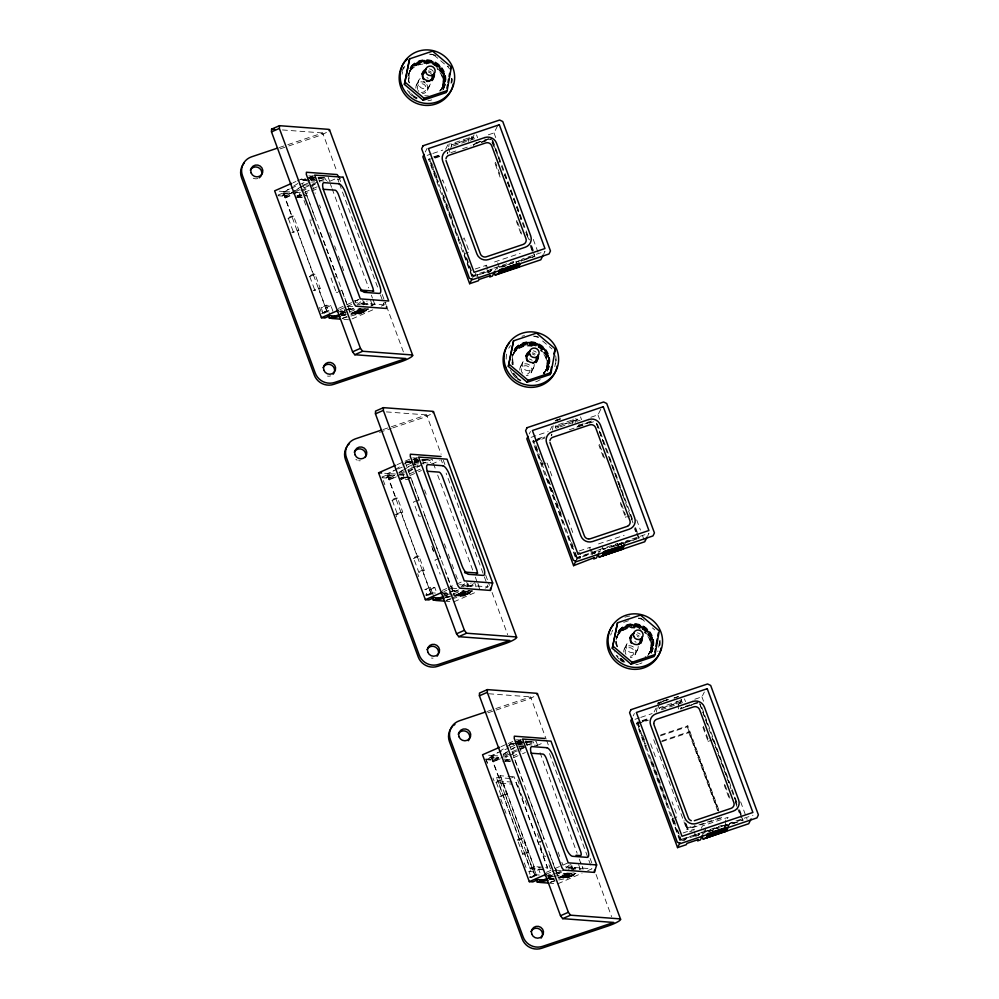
<?xml version="1.0" encoding="UTF-8"?>
<svg xmlns="http://www.w3.org/2000/svg" width="999" height="999" viewBox="0 0 999 999"><rect width="100%" height="100%" fill="white"/><g stroke="black" fill="none" stroke-linecap="round" stroke-linejoin="round"><path stroke-width="0.75" stroke-dasharray="5 3.75" d="M451.548 78.347L450.874 84.678M512.612 358.117L513.249 364.885M659.452 642.282L657.817 651.635M448.713 146.728L449.213 143.756M450.599 149.013L452.035 143.519L471.953 136.826L473.976 137.7L454.046 144.38L452.035 143.519M468.381 141.521L469.143 137.063M552.41 430.182L553.171 425.724M572.34 423.489L573.089 419.031M656.368 712.137L657.13 707.692M676.548 703.97L677.047 700.998M680.843 698.813L681.88 701.623L679.869 700.761L679.12 702.26L678.209 707.592L679.02 709.789M402.11 74.251L402.472 72.165M409.066 73.864L409.29 82.917M506.431 354.133L505.956 362.587M554.82 366.645L555.369 363.499M610.701 635.089L611.351 633.066M616.97 637.799C623.126 610.963 666.096 631.405 649.238 653.134M403.434 69.131L404.795 66.259M409.765 71.666C420.079 46.179 459.165 70.679 439.81 90.959M513.723 353.621C524.025 328.147 563.124 352.647 543.768 372.927M611.8 632.105L612.712 630.194M409.94 70.729L409.602 71.379A18.282 17.757 26.6 0 1 435.839 64.436A18.282 17.757 26.6 0 1 440.035 91.071M416.371 85.102L418.806 80.232M427.36 90.372L429.795 85.502M443.231 85.902L441.271 89.798A18.282 17.757 26.6 0 0 437.337 69.256M425.287 151.973L427.097 148.351M471.815 276.561L428.696 159.603L429.345 158.304M445.641 149.163L448.663 143.119M447.202 153.384L447.852 152.085L447.402 153.946M442.058 181.094L442.707 179.795L447.914 193.893M471.953 136.826L471.203 138.324L451.286 145.017M488.311 134.828L494.018 132.917L498.251 124.463M494.992 163.324L495.479 162.35L500.686 176.448L500.187 177.422L494.992 163.324L499.263 161.888L499.75 160.914M459.852 239.31L459.203 240.609L442.994 196.628M463.474 239.186L464.123 237.887L469.318 251.985L465.059 253.409M504.458 175.986L504.945 175.012L521.166 218.993L520.679 219.967M429.882 159.765L473.014 276.723L491.508 270.517L473.376 275.974L472.714 277.272L464.398 254.708M472.677 277.647L473.876 275.237L496.653 267.595L495.442 270.005M476.823 276.523L477.472 275.225M485.851 266.521L486.501 265.222L490.347 275.662M486.888 269.343L487.924 272.165L488.573 270.866M488.136 272.727L488.786 271.428M487.924 272.165L490.646 271.253L491.545 267.994M490.646 271.253L491.296 269.955M516.895 220.429L516.408 221.403L521.603 235.502L521.053 231.706M497.027 269.081L497.777 267.582M513.074 262.762L513.736 261.463L493.806 268.157L493.156 269.455L490.334 270.404M521.053 261.401L522.265 258.991L545.029 251.348L543.818 253.758M531.043 245.779L534.677 255.657L534.19 256.631L521.778 260.801M535.976 346.054A18.282 17.757 26.6 0 0 512.912 354.645L514.21 352.048M520.317 367.07L522.764 362.187M531.318 372.34L533.753 367.47M547.19 367.857L545.229 371.765A18.282 17.757 26.6 0 0 540.422 350.424M529.245 433.941L530.457 431.531M546.016 463.061L541.745 464.498L533.429 441.933L534.078 440.634L539.285 454.732M550.199 429.92L552.01 426.298M551.148 435.352L551.798 434.053M555.993 425.487L555.244 426.985L575.162 420.292L575.911 418.793L577.922 419.667L558.004 426.348L555.993 425.487L575.911 418.793M551.361 435.914L552.01 434.615M541.745 464.498L542.395 463.199L541.358 460.377M591.47 421.004L577.197 425.799L576.71 426.773L593.843 421.016M576.923 427.335L577.41 426.361L592.619 421.253M590.846 417.27L597.976 414.872L601.598 407.642M599.437 444.318L598.95 445.292L604.145 459.39L604.632 458.416L599.962 445.716M603.221 443.856L603.708 442.882L596.428 423.139M569.005 535.377L568.356 536.675L576.673 559.24L580.569 557.929L578.496 552.285M594.817 553.783L595.254 551.91L577.322 557.942L576.311 559.989L532.654 441.57L533.304 440.259L576.96 558.691L580.319 557.567M576.623 559.615L577.834 557.205L600.599 549.562L599.4 551.972M592.095 554.695L592.744 553.396L590.459 547.19L589.797 548.488L591.883 554.133L594.605 553.209L595.254 551.91M591.883 554.133L592.532 552.834M620.854 502.397L620.367 503.371L625.561 517.47L629.832 516.033M618.493 545.641L617.682 543.431L597.764 550.124L597.115 551.423L594.293 552.372L594.605 553.209M625.561 517.47L626.048 516.495M617.682 543.431L617.032 544.73L619.904 543.768L621.116 541.358M620.903 544.355L621.653 542.857M625.012 543.369L626.223 540.958L648.988 533.316L647.777 535.726M638.149 538.598L638.636 537.624L637.075 533.391M639.922 628.021A18.282 17.757 26.6 0 0 616.87 636.613L618.169 634.015M624.275 649.038L626.723 644.155M635.264 654.308L637.712 649.425M651.136 649.825L649.188 653.733A18.282 17.757 26.6 0 0 644.367 632.392M633.204 715.908L634.402 713.486M679.732 840.496L636.613 723.526L637.262 722.227L648.638 718.406M646.353 745.154L645.704 746.465L637.387 723.9L638.036 722.602L640.634 729.657M654.158 711.887L655.968 708.266M679.869 700.761L659.939 707.454L659.19 708.94L679.12 702.26M698.276 702.01L681.156 707.754L680.669 708.741L697.789 702.984M680.881 709.302L681.156 707.754M694.804 699.238L701.935 696.84L704.345 692.02M660.289 735.863L687.324 726.785L687.811 725.811L718.818 809.914M661.563 741.77L688.835 732.617L689.322 731.643L718.581 811.013M667.769 803.246L667.12 804.545L650.898 760.564L651.548 759.252L666.72 800.411M702.909 727.247L708.104 741.345L708.591 740.371M684.74 840.459L685.177 838.598L684.527 839.897L680.631 841.195L672.315 818.643L672.964 817.344L675.561 824.387M653.708 739.697L686.85 829.607L687.699 827.871L694.879 825.461M693.756 830.456L694.405 829.158L683.104 832.954M694.28 831.867L695.841 836.101L696.703 835.364L696.041 836.663M701.273 828.296L702.484 825.886L728.096 817.282L726.885 819.704M695.841 836.101L698.563 835.176L699.213 833.878L698.763 835.738M720.991 826.697L721.64 825.399L681.281 839.897L679.72 835.676M703.346 833.94L704.557 831.53L702.484 825.886M704.932 833.004L705.644 827.934M721.49 817.17L721.003 818.144L686.85 829.607M728.97 825.336L730.169 822.926L752.946 815.284M741.033 815.359L742.594 819.58L742.107 820.554L740.546 816.333M471.815 139.361L474.288 134.515M473.276 146.216L474.513 143.794M575.149 422.54L577.01 418.906M577.847 426.973L579.083 424.55M679.732 703.296L681.58 699.662M508.753 348.226L510.489 345.567M356.968 305.207L361.526 301.024M356.855 310.714L365.047 311.875L356.855 310.714L366.596 310.751L358.241 309.69L366.596 310.751M358.241 309.69L367.894 309.565L359.54 308.504L367.894 309.565M363.436 304.932L364.235 304.208L372.215 304.807L370.666 300.574L366.096 304.757M357.592 310.289L358.616 310.152M358.891 309.103L359.915 308.966M364.847 311.313L365.584 310.889M366.233 310.289L366.883 309.69M367.532 309.103L368.544 308.966L361.888 308.466M372.215 304.807L371.79 305.994M460.914 587.175L465.484 582.991M469.542 592.857L469.006 593.843L460.814 592.682L470.554 592.719L462.2 591.658L470.554 592.719M462.2 591.658L471.853 591.533L466.158 590.671M467.395 586.9L468.194 586.176L476.173 586.763L474.612 582.542M462.562 592.12L461.55 592.257M462.849 591.071L471.853 591.533M470.054 586.725L473.476 583.591M470.192 592.257L470.841 591.658M471.491 591.071L472.502 590.933L468.506 590.634M566.021 868.094L569.442 864.959M573.501 874.812L572.964 875.811L564.772 874.649L574.512 874.687L566.158 873.626L574.512 874.687M566.158 873.626L575.811 873.488L572.777 872.826M571.715 869.33L572.14 868.143L580.132 868.73L578.571 864.51M566.52 874.088L565.509 874.225M566.808 873.026L575.811 873.488M571.715 870.791L577.434 865.546M574.15 874.225L574.8 873.626M579.345 869.455L580.132 868.73M310.077 182.193L304.033 184.84L291.408 192.732L292.232 194.942L286.975 197.24L284.89 191.608L292.432 186.9M293.681 186.114L299.962 182.18M294.131 191.421L299.163 188.274M300.412 187.487L306.693 183.566M301.923 191.758L308.241 187.812M396.178 476.91L390.921 479.208L388.848 473.576L393.868 470.429M395.129 469.642L401.411 465.721M402.672 464.935L406.431 462.587L413.087 463.074M399.15 472.327L405.469 468.394M403.121 470.242L396.84 474.163L388.848 473.576M404.37 469.455L410.651 465.534M399.363 475L403.359 475.299L407.142 472.927M408.404 472.14L414.722 468.194M500.137 758.865L494.88 761.176L492.807 755.531L497.827 752.397M499.088 751.61L505.369 747.689M506.618 746.902L510.389 744.542L514.385 744.842M503.109 754.295L509.428 750.349M503.309 754.557L509.59 750.636M510.839 749.849L518.381 745.142M509.84 755.681L517.407 750.948M293.132 182.73L295.979 181.481M297.402 180.856L304.845 177.585M309.141 181.106L302.272 180.057L305.719 179.907M303.059 179.708L305.419 178.671M309.415 177.41L313.361 175.687M279.196 191.184L283.766 191.521L289.46 189.023M290.884 188.399L297.989 185.277M299.413 184.653L306.531 181.531M307.954 180.906L313.649 178.409M310.751 179.071L314.41 179.483L310.414 179.183M290.572 193.444L283.154 192.894L277.909 195.192L285.327 195.754L290.572 193.444L285.527 196.316L278.346 195.779L283.591 193.469L290.784 194.006M313.411 179.258L311.051 180.307M295.442 191.658L302.56 188.536M303.983 187.912L311.114 184.79M312.537 184.166L318.231 181.681M319.655 181.056L326.785 177.934M312.025 185.439L315.647 183.853M285.527 196.316L285.839 197.165L291.533 194.668M292.957 194.043L308.616 187.175M310.04 186.551L315.721 184.053M304.583 192.345L317.395 186.726M330.207 181.106L337.312 177.984L338.936 182.355M296.89 195.941L299.513 194.78L306.955 195.342M297.09 196.503L299.725 195.354L306.93 195.891L315.247 218.444M297.59 196.691L300.212 195.542L299.4 193.331L291.408 192.732M337.837 179.533L340.459 178.384M296.091 197.927L301.785 195.429M303.209 194.805L310.339 191.683M311.763 191.059L317.457 188.561M293.619 216.159L291.908 216.034L286.663 218.331L288.374 218.469L293.619 216.159L298.826 230.257L293.569 232.567L291.858 232.43L297.115 230.132L298.826 230.257M314.797 234.141L309.59 220.042L313.536 218.319M315.035 274.238L313.324 274.113L308.067 276.423L309.777 276.548L315.035 274.238L320.229 288.336L314.985 290.647L313.274 290.522L318.519 288.212L320.229 288.336M320.442 232.542L336.663 276.536L331.006 278.134L336.201 292.232L341.858 290.634M323.152 313.199L321.066 307.555L326.323 305.244L330.856 305.582L332.942 311.226L326.835 310.776L321.591 313.074L328.396 310.889L326.323 305.244M330.856 305.582L325.599 307.892L321.066 307.555M321.566 313.624L326.823 311.313L328.609 311.451L330.169 315.684M338.424 308.391L345.542 305.269M346.965 304.645L354.083 301.523M355.507 300.899L358.354 299.663M355.057 301.198L358.991 299.463M339.91 309.615L345.604 307.118M347.028 306.493L352.722 303.996M340.209 312.3L342.832 311.139L343.644 313.349L347.889 312.2M341.583 312.287L344.43 311.039M345.854 310.414L352.959 307.292M358.653 304.795L367.195 301.049M345.542 310.065L353.409 307.317M340.359 313.798L342.982 312.65L347.64 313.549M340.509 314.036L347.615 310.914M349.038 310.289L354.732 307.792M361.85 304.67L364.697 303.421L363.661 300.599M339.248 314.947L343.194 313.211M349.3 311.813L360.189 308.441M352.123 312.799L360.327 313.948L352.123 312.799L361.9 313.261L353.708 312.1L361.9 313.261M353.708 312.1L363.474 312.575L355.282 311.413L363.474 312.575M355.282 311.413L365.047 311.875M360.327 313.948L351.336 313.137L352.335 313.361M352.909 312.45L353.908 312.662M354.495 311.75L355.482 311.975M356.069 311.064L357.068 311.288M342.232 318.544L349.35 315.422M350.774 314.797L365.01 308.554M370.704 306.056L374.962 304.183L373.414 299.962M360.115 313.386L360.901 313.049M361.688 312.699L362.475 312.35M363.261 312L364.061 311.663M383.466 303.309L386.101 302.16M372.714 309.865L349.937 319.855L343.856 319.393M381.256 306.119L384.103 304.87L380.332 294.655M397.09 464.685L411.426 458.404M406.431 462.587L407.018 461.675L409.677 461.875M413.374 459.378L417.32 457.654M407.018 461.675L413.336 462.287M384.677 473.264L387.712 473.489L396.253 469.742M397.677 469.118L404.795 465.996M406.218 465.372L413.336 462.25M414.76 461.625L420.454 459.128M414.21 462.612L417.57 461.788L414.71 461.026M417.37 461.226L418.369 461.451L414.373 461.151M394.53 475.412L387.113 474.862L381.855 477.16L389.273 477.722L394.53 475.412L389.485 478.284L382.292 477.747L387.55 475.437L394.742 475.974M412.824 464.685L407.992 466.808L414.647 467.307M412.212 468.007L397.964 474.25L404.071 474.7M413.636 467.382L419.343 464.885M420.766 464.26L432.155 459.265L433.716 463.499M417.195 466.87L419.605 465.821M389.485 478.284L389.797 479.12L398.339 475.387M399.762 474.762L406.88 471.64M408.304 471.016L415.409 467.894M416.833 467.27L422.527 464.772M409.965 473.688L414.235 471.815M415.659 471.191L421.353 468.693M422.877 462.624L433.391 463.411L439.96 460.527M410.901 477.31L403.471 476.748L399.525 478.484L405.482 478.921M410.889 477.847L403.683 477.31L399.737 479.045L406.943 479.582L410.889 477.847L419.205 500.412L415.259 502.135M401.548 478.658L404.17 477.497L403.359 475.299M401.473 479.27L408.591 476.148M410.015 475.524L417.145 472.402M418.569 471.778L421.416 470.529M397.577 498.126L395.866 498.002L390.609 500.299L392.332 500.424L397.577 498.126L402.772 512.225L397.527 514.522L395.816 514.398L397.377 518.656M417.495 500.287L413.549 502.01L418.743 516.108L420.454 516.233M395.816 514.398L401.061 512.1L402.772 512.225M418.993 556.206L417.282 556.081L412.025 558.391L413.736 558.516L418.993 556.206L424.188 570.304L418.931 572.614L413.736 558.516M438.911 558.366L434.965 560.102L440.159 574.2M424.188 570.304L422.477 570.179L417.22 572.489L418.781 576.71M430.282 587.212L432.355 592.857L427.097 595.154L425.025 589.522L430.282 587.212L434.815 587.549L436.376 591.783M434.815 587.549L429.558 589.86L425.025 589.522M435.377 593.081L430.794 592.732L425.537 595.042L427.097 595.154M442.382 590.359L446.653 588.486M448.076 587.862L455.194 584.74M456.618 584.115L462.3 581.618M443.868 591.57L446.715 590.322M448.139 589.697L455.581 586.438M444.168 594.255L446.79 593.106L447.602 595.317L444.942 595.117M442.694 595.504L448.376 593.006M449.8 592.382L456.918 589.26M462.612 586.763L471.153 583.016M449.5 592.032L457.355 589.285M444.318 595.766L447.152 595.179M445.879 595.379L458.691 589.76M465.809 586.638L468.656 585.389L467.619 582.567M453.246 593.781L464.135 590.409M456.081 594.755L464.273 595.916L456.081 594.755L465.859 595.229L457.654 594.068L465.859 595.229M457.654 594.068L467.432 594.53L459.24 593.381L467.432 594.53M459.24 593.381L469.006 593.843M464.273 595.916L455.294 595.104L456.293 595.329M456.868 594.417L457.867 594.63M458.441 593.718L459.44 593.943M460.027 593.031L461.014 593.244M446.191 600.511L450.462 598.638M451.885 598.014L468.956 590.521M464.073 595.354L464.86 595.004M465.646 594.667L466.433 594.318M467.22 593.968L468.007 593.631M453.896 601.823L476.673 591.833M485.202 588.086L488.049 586.838L446.116 473.076M501.048 746.653L506.743 744.155M508.166 743.531L516.695 739.784L521.266 740.134M510.389 744.542L510.976 743.631L513.636 743.83M513.548 743.169L510.976 743.631M517.332 741.345L521.266 739.61M488.636 755.232L491.67 755.456L508.753 747.964M510.177 747.339L517.295 744.218M518.718 743.593L524.413 741.096M518.656 742.994L521.528 743.756L519.168 744.792M521.328 743.194L522.115 742.844L518.119 742.557M487.437 763.511L485.814 759.128L491.071 756.83L498.701 757.941L493.444 760.251L487.687 759.814M487.562 759.128L491.508 757.404L498.701 757.941M485.814 759.128L493.231 759.677L498.489 757.379M503.346 755.594L510.477 752.472M511.9 751.847L526.148 745.604M527.572 744.979L536.113 741.233L537.674 745.466M519.942 749.375L523.563 747.776M493.444 760.251L493.756 761.088L503.721 756.718M505.132 756.093L510.826 753.596M512.25 752.971L519.368 749.849M520.791 749.225L527.909 746.103L525.824 740.471M513.923 755.656L516.77 754.407M536.688 745.666L542.607 743.069M502.872 761.775L508.129 759.465L507.317 757.267L504.645 757.067M505.432 761.226L521.103 754.37M522.527 753.745L525.374 752.497M543.818 869.854L530.132 868.83L496.441 777.472L500.387 775.736L506.468 776.198M501.535 780.094L499.825 779.957L494.567 782.267L496.278 782.392L501.535 780.094L506.73 794.193L501.486 796.49L499.762 796.365M498.751 783.129L502.697 781.393L515.934 782.379L547.315 867.544L534.09 866.558L530.144 868.281L498.751 783.129L511.988 784.115M511.451 777.909L514.073 776.76L547.752 868.119L545.129 869.267M501.086 795.791L506.73 794.193M517.295 839.772L522.952 838.173L528.146 852.272L522.889 854.582L517.694 840.484L515.984 840.346M517.694 840.484L522.952 838.173M545.829 856.293L544.118 856.155L538.923 842.057L542.857 840.334M522.489 853.87L528.146 852.272M530.132 868.83L534.065 867.095L540.147 867.557M536.313 874.824L531.056 877.122L528.983 871.49L534.24 869.18L536.525 875.386L531.268 877.684L529.482 877.559L534.727 875.249L536.525 875.386M539.335 875.049L534.752 874.699L529.495 877.01L531.056 877.122M546.341 872.327L553.458 869.205M554.87 868.581L561.987 865.459M562.961 865.122L569.105 862.337M546.403 874.162L550.674 872.289M552.097 871.665L559.54 868.406M548.126 876.223L550.749 875.074L551.56 877.272L547.564 876.985M548.064 876.835L555.182 873.713M556.605 873.089L562.3 870.591M567.994 868.094L573.688 865.596M553.458 873.988L563.736 870.191M553.771 876.797L550.899 876.585L546.952 878.308L554.145 878.845M548.414 877.971L555.531 874.849M556.955 874.225L562.649 871.727M568.344 869.23L572.614 867.357M560.039 876.722L568.231 877.884L560.039 876.722L569.805 877.197L561.613 876.036L569.805 877.197M561.613 876.036L571.391 876.498L563.186 875.336L571.391 876.498M563.186 875.336L572.964 875.811M549.413 879.744L560.252 877.284M560.826 876.373L561.825 876.598M562.4 875.686L563.399 875.911M563.973 874.999L564.972 875.211M550.149 882.479L557.267 879.357M558.691 878.733L571.49 873.114M580.032 869.367L582.879 868.119L580.806 862.474M568.031 877.322L568.818 876.972M569.605 876.623L570.392 876.285M571.178 875.936L571.965 875.586M559.452 877.634L568.231 877.884M557.854 883.778L582.042 873.176M587.737 870.678L592.007 868.805L563.486 866.67L561.863 862.299M279.108 147.577L286.376 145.142M287.824 144.655L322.677 132.954L337.163 172.24M279.982 148.913L287.337 146.441M288.811 145.941L316.77 136.551A12.188 2.023 -20.2 0 0 327.272 131.943M453.371 145.866L476.173 138.212M427.135 155.369L431.406 153.933M432.829 153.459L442.794 150.112M433.616 156.868L440.734 154.483M476.098 142.869L488.948 138.561M434.265 157.28L441.158 154.97M488.673 139.286L473.251 143.831L472.764 144.805L491.308 138.574M428.696 159.603L432.967 158.167M434.39 157.692L441.508 155.295M451.186 152.547L456.88 150.637M462.574 148.726L471.103 145.866M434.99 158.117L440.509 156.269M481.268 142.582L490.946 139.336M494.567 261.95L520.179 253.359M475.187 269.018L486.501 265.222M499.2 267.108L519.205 260.901M500.699 267.12L534.677 255.657M502.135 267.095L506.605 265.697M521.228 260.801L534.04 256.506M383.067 429.545L426.635 414.91L441.121 454.208M379.52 432.355L391.296 428.409M392.769 427.909L420.729 418.519A12.188 2.023 -20.2 0 0 431.231 413.911M555.581 420.342L561.276 418.431M555.481 420.542L561.176 418.631M555.382 420.729L561.076 418.818M555.082 421.041L560.976 419.018M558.753 427.36L555.906 428.309L553.821 422.677M560.177 426.873L580.132 420.179M531.093 437.337L548.164 431.605M537.574 438.836L544.692 436.438M535.464 440.172L545.117 436.938M535.501 440.609L544.043 437.737M569.368 429.732L575.062 427.822L574.25 425.624M533.429 441.933L544.467 438.236M578.309 426.873L583.841 425.012M589.373 423.151L593.518 421.765M598.526 543.918L624.138 535.314M579.145 550.986L590.459 547.19M638.636 537.624L603.234 549.562L601.673 544.78M595.466 552.484L581.43 557.192L579.67 552.397M611.775 547.14L636.563 538.948M616.633 545.791L636.775 539.06M623.713 622.327L629.47 620.404M487.025 711.513L494.28 709.065M495.741 708.578L530.581 696.877L546.141 739.085M487.887 712.836L524.675 700.486A12.188 2.023 -20.2 0 0 535.189 695.878M661.288 702.297L658.378 703.221L661.113 701.71M662.537 701.236L668.231 699.325M658.016 702.984L660.963 701.835M662.287 701.548L668.418 699.412M657.916 703.171L663.611 701.261M665.034 700.786L668.618 699.487M674.1 697.989L678.371 696.553M657.629 703.758L660.464 702.809M673.975 698.089L678.246 696.665M681.88 701.623L661.962 708.316L659.939 707.454M682.667 702.622L659.864 710.277L657.779 704.645M635.052 719.305L639.323 717.869M640.746 717.394L652.122 713.573M642.17 721.216L647.689 719.367M682.754 707.854L699.35 702.285M636.613 723.526L640.883 722.102M642.307 721.615L647.989 719.705M637.387 723.9L648.426 720.204M660.776 734.889L687.811 725.811M662.05 740.796L689.322 731.643M708.104 741.345L712.374 739.922M672.315 818.643L676.585 817.207L677.235 815.908L672.04 801.81M720.229 817.769L687.212 828.845L684.015 820.191M689.522 831.88L692.344 830.931M681.793 839.172L704.557 831.53M705.681 831.518L727.097 824.287L725.549 820.054M742.594 819.58L707.18 830.968M682.042 840.284L699.425 834.44M708.616 831.493L720.004 827.671M708.828 831.543L717.369 828.671M724.874 826.173L743.368 819.954M724.175 826.585L740.721 821.028M337.075 312.362L344.131 310.452M341.508 315.809L348.526 313.898M342.47 318.319L349.488 316.408M350.899 316.034L359.328 313.736M441.034 594.33L448.089 592.407M445.467 597.777L452.485 595.866M446.428 600.287L450.636 599.138M452.048 598.763L463.286 595.704M544.979 876.298L552.047 874.375M554.383 876.51L565.684 873.438L557.692 872.839M550.387 882.254L557.405 880.344M558.803 879.957L567.444 878.233M313.649 178.184L309.653 177.884L313.037 177.635M326.473 180.744L324.375 177.385L318.356 178.034M311.576 182.093L314.548 181.868M417.12 459.99L414.423 459.178L416.995 459.602M422.44 460.389L425.799 459.528M427.485 459.415L426.635 459.478M423.039 459.565L429.395 459.89L430.432 462.699M418.506 463.836L414.036 464.16L418.032 464.46M518.406 741.758L520.916 740.958M525.549 742.407L526.361 741.745M517.032 741.658L527.247 742.294L528.059 741.62M529.745 741.495L528.908 741.558M530.631 742.045L531.48 741.982L526.635 741.745M519.48 746.016L523.951 745.691M282.43 129.945L322.677 132.954M308.791 175.861L313.349 176.199M320.017 177.31L322.689 177.51M318.781 177.422L325.437 177.922M318.331 177.435L324.413 177.997M310.464 177.21L316.633 177.547M318.244 177.66L323.564 178.059M309.615 177.273L313.611 177.572M317.882 177.872L321.865 178.172M310.102 177.435L314.098 177.735M307.792 177.635L316.671 178.159M309.665 178.172L313.848 178.359M307.992 178.197L314.648 178.696M311.538 178.721L314.198 178.921M311.201 178.833L315.197 179.133M310.951 179.633L313.624 179.832M303.846 179.358L309.178 179.758M305.407 179.645L300.911 179.321L350.612 313.761M311.413 180.095L317.42 180.544M318.931 180.657L327.934 181.331M302.272 180.057L306.268 180.344M303.271 180.27L305.931 180.469M304.033 184.84L310.689 185.339M284.89 191.608L292.882 192.208M295.542 192.395L303.159 192.969M297.552 195.342L300.212 195.542M297.065 196.628L303.009 197.065M297.227 197.19L302.984 197.615L306.106 206.081M285.839 197.165L286.975 197.24M309.59 220.042L311.301 220.167M336.201 292.232L337.912 292.357M384.103 304.87L355.569 302.747L354.495 299.825M347.689 306.206L353.696 306.643M349.775 308.916L357.767 309.503M359.265 309.565L367.245 310.152M357.38 310.489L365.372 311.089M357.967 310.751L365.946 311.351M356.281 311.626L364.26 312.225M340.172 310.939L342.832 311.139M354.695 312.325L362.687 312.912M353.122 313.012L361.114 313.611M351.548 313.698L359.54 314.298M340.984 313.149L343.644 313.349M340.484 314.485L346.228 314.91M340.734 315.047L345.192 315.384M386.376 411.913L426.635 414.91M412.749 457.829L417.307 458.166M425.399 459.59L429.395 459.89M414.423 459.178L417.082 459.378M422.19 459.627L427.522 460.015M413.574 459.24L417.57 459.54M421.828 459.84L425.824 460.139M412.724 459.303L420.142 459.965M421.466 460.064L424.138 460.264M414.086 460.015L417.594 460.152M414.947 460.239L419.13 460.427M414.61 460.364L417.282 460.551M414.16 460.589L418.156 460.889M415.159 460.801L419.155 461.101M414.91 461.6L417.57 461.788M412.799 461.838L404.857 461.276L454.57 595.729M413.873 461.95L421.378 462.512M406.231 462.013L412.887 462.512M407.217 462.237L413.873 462.737M401.511 477.297L404.17 477.497M389.797 479.12L390.921 479.208M459.528 584.702L488.049 586.838M451.648 588.161L457.654 588.611M453.733 590.871L461.725 591.47M463.211 591.533L471.203 592.12M461.338 592.457L469.33 593.044M460.814 592.682L469.905 593.319M460.227 593.593L468.219 594.193M442.794 592.807L446.79 593.106M458.653 594.28L466.645 594.88M457.08 594.979L465.072 595.566M449.812 594.83L454.133 595.154L445.816 572.589M455.507 595.666L463.486 596.266M445.879 596.553L450.187 596.878M443.206 596.903L449.138 597.352M444.767 601.136L452.372 601.71M488.786 693.768L530.581 696.877M529.657 741.72L533.354 741.845L534.915 746.078M518.381 741.146L521.041 741.345M520.679 741.57L516.683 741.27L522.04 742.269M525.786 741.807L529.782 742.107M525.424 742.032L528.084 742.232M514.91 741.907L521.753 742.294M518.568 742.319L523.901 742.719M517.782 742.669L521.778 742.969M518.331 743.119L522.315 743.418M515.209 743.144L520.529 743.543M518.868 743.556L521.528 743.756M516.321 743.805L508.816 743.244L558.528 877.696M517.832 743.918L525.337 744.48M526.835 744.592L532.842 745.042M534.34 745.154L537.35 745.379M514.96 743.93L518.956 744.23M510.177 743.98L513.836 744.405M523.314 746.528L517.994 746.128L511.95 748.775L515.946 749.075M492.807 755.531L499.463 756.031M504.97 756.443L508.016 756.668M504.133 759.165L508.129 759.465M506.456 760.664L510.926 761.001M505.132 761.113L510.901 761.55M493.756 761.088L494.88 761.176M507.992 776.31L514.073 776.76M496.441 777.472L510.139 778.496M538.923 842.057L540.634 842.194M571.353 868.868L575.349 869.155M530.144 868.281L543.381 869.267M555.594 870.129L561.6 870.579M567.17 873.488L575.162 874.088M528.983 871.49L533.516 871.827L538.773 869.517L540.334 873.75M565.297 874.425L573.276 875.012M564.772 874.649L573.863 875.274M564.185 875.561L572.177 876.16M548.089 874.874L550.749 875.074M562.612 876.248L570.604 876.847M561.038 876.947L569.018 877.534M559.253 877.072L567.232 877.671M554.582 879.42L547.165 878.87L550.899 876.585M548.726 883.104L556.331 883.665M429.345 54.096L432.542 54.708M533.304 336.064L539.585 337.687M638.324 618.231L643.543 619.655M433.566 55.045L435.639 55.719M658.266 702.672L658.641 703.333M433.966 55.07L448.052 66.983M542.619 341.009L552.01 348.951M640.709 618.006L646.578 622.976M652.447 627.934L654.795 629.919M447.877 65.996L449.388 68.856M623.376 543.356L623.151 542.32L601.723 549.55L600.986 551.048L598.576 552.322L597.764 550.124M727.334 825.324L727.097 824.287M328.396 310.889L323.351 313.761L324.912 317.982M432.355 592.857L434.128 597.652M494.018 132.917L496.166 138.749M533.266 239.385L539.185 255.419M597.976 414.872L599.587 419.255M636.688 519.892L640.446 530.094M642.607 535.926L644.218 540.309M701.935 696.84L703.546 701.223M740.646 801.847L747.102 819.355M492.869 140.522L529.532 239.947M531.68 245.791L534.378 253.097M597.365 423.951L632.941 520.442M635.639 527.759L639.41 537.986M701.86 707.379L736.9 802.409M739.597 809.727L742.294 817.032M491.433 138.362L498.713 158.092M526.885 234.503L528.958 240.147M609.427 458.391L625.124 500.961M630.319 515.059L632.916 522.115M635.002 527.747L636.563 531.98M699.862 703.696L705.069 717.794M705.581 719.205L707.667 724.849M712.861 738.948L729.083 782.929M734.277 797.027L736.875 804.07M739.472 811.126L740.509 813.948M492.382 141.496L518.793 213.137M519.343 214.598L525.262 230.682M525.811 232.143L528.496 239.46M530.656 245.304L534.964 257.005M596.341 423.464L618.98 484.877M619.517 486.338L632.991 522.889M635.152 528.733L636.226 531.655M636.775 533.116L638.386 537.499M699.762 703.97L731.018 788.773M731.568 790.234L734.802 799M735.339 800.461L736.95 804.844M739.11 810.701L742.881 820.928M491.983 142.145L493.543 146.378M530.556 246.765L533.154 253.808M634.515 528.721L635.551 531.543M735.351 802.234L736.912 806.455M737.424 807.866L740.022 814.922M517.42 221.84L520.541 230.294M621.378 503.808L625.536 515.084M703.396 726.273L708.079 738.96M476.56 134.915L477.597 137.737M580.519 416.883L581.555 419.705M684.477 698.85L685.514 701.66M516.958 262.238L516.258 262.65L515.946 261.8M620.916 544.205L620.217 544.617L619.904 543.768M687.324 726.785L718.331 810.888M688.835 732.617L717.569 810.551M497.714 262.812L499.275 267.045M450.911 143.531L451.948 146.353M701.723 832.092L702.534 834.29M448.451 148.214L450.012 152.435M698.251 834.34L698.563 835.176M686.101 823.551L687.699 827.871M685.202 822.826L687.337 828.633M547.19 463.174L551.86 475.861M568.081 519.842L572.764 532.529M650.624 743.731L655.819 757.829M479.033 279.458L477.272 274.663L476.61 275.961L475.574 273.139M431.68 162.899L434.802 171.366M435.327 172.765L438.436 181.231L437.787 182.53L429.47 159.977M443.643 195.329L444.692 198.164M446.778 203.846L448.351 208.104M450.437 213.774L452.01 218.032M466.608 257.642L473.376 275.974M548.638 480.132L551.785 488.648M552.31 490.059L554.395 495.741M556.493 501.411L561.725 515.609M571.615 542.432L573.164 546.653M575.249 552.297L577.322 557.942M642.719 735.289L645.829 743.756M677.647 830.032L679.208 834.265M637.262 722.227L680.918 840.659M546.94 478.596L563.161 522.577M338.848 176.86L340.996 182.68M382.23 294.493L386.026 304.832M386.526 306.131L403.696 352.697M443.344 460.289L444.942 464.647M485.651 574.999L489.448 585.339M492.082 592.457L507.654 634.665M546.678 740.546L548.289 744.904M590.147 858.416L591.795 862.949M596.041 874.425L611.6 916.632M339.473 183.816L378.184 288.823M441.271 459.952L442.345 462.862M549.525 753.583L590.933 865.883M328.209 177.31L329.77 181.531M477.884 583.329L478.921 586.151M330.507 184.353L331.581 187.275M332.118 188.736L368.681 287.912M371.378 295.204L372.452 298.114M372.989 299.575L375.137 305.407M433.391 463.411L435.539 469.243M437.687 475.074L473.176 571.328M475.337 577.16L479.632 588.836M540.034 752.659L577.135 853.296M579.283 859.128L583.054 869.342M318.444 177.947L319.992 182.18M422.39 459.915L423.951 464.148M362.674 299.975L364.235 304.208M466.633 581.942L468.194 586.176M525.886 742.669L526.923 745.479M570.579 863.91L572.14 868.143M312.013 184.603L315.247 193.356M319.543 205.032L320.617 207.942M329.757 232.742L332.442 240.035M334.603 245.866L336.213 250.237M338.361 256.069L339.972 260.452M342.133 266.283L343.743 270.654M414.36 462.2L415.434 465.109M424.575 489.91L426.186 494.28M444.468 543.868L446.078 548.251M448.239 554.083L449.85 558.453M451.998 564.285L453.608 568.668M455.756 574.5L457.38 578.871M519.393 747.077L521.003 751.46M558.104 852.085L559.715 856.468M409.378 460.639L408.017 461.888M342.382 292.033L350.174 313.187M424.4 514.51L440.621 558.491M514.847 759.814L523.164 782.379M528.359 796.478L544.043 839.048M549.775 854.557L558.091 877.122M431.755 546.291L433.379 550.674M344.156 309.278L345.716 313.499M432.492 548.876L433.541 551.71M517.657 779.869L519.218 784.103M527.035 805.294L524.413 798.201L522.702 798.076L517.507 783.978M537.487 833.678L539.585 839.347M548.951 864.747L550.511 868.98M502.697 781.393L534.09 866.558M500.387 775.736L534.065 867.095M283.766 191.521L285.327 195.754M387.712 473.489L389.273 477.722M491.67 755.456L493.231 759.677M283.591 193.469L291.908 216.034M297.115 230.132L313.324 274.113M318.519 288.212L326.835 310.776M387.55 475.437L395.866 498.002M401.061 512.1L417.282 556.081M422.477 570.179L430.794 592.732M491.508 757.404L499.825 779.957M505.019 794.055L521.241 838.049M526.436 852.147L534.752 874.699M283.154 192.894L327.16 312.125M387.113 474.862L431.118 594.093M491.071 756.83L535.077 876.048M288.374 218.469L293.569 232.567M309.777 276.548L314.985 290.647M392.332 500.424L397.527 514.522M496.278 782.392L501.486 796.49M319.505 307.442L321.066 311.663M383.341 480.569L384.89 484.79M486.251 759.715L487.287 762.524M493.007 778.034L494.055 780.856M500.811 799.2L502.385 803.458M504.47 809.14L506.043 813.386M524.3 862.911L526.373 868.543M617.207 646.852L616.483 642.407M321.029 178.234L318.481 178.421M725.574 822.439L725.611 824.824M619.055 630.119A19.818 19.243 26.6 0 1 646.316 627.934A19.818 19.243 26.6 0 1 650.074 654.695M616.583 646.041A18.282 17.757 26.6 0 1 638.636 625.312A18.282 17.757 26.6 0 1 648.264 654.357M615.896 644.38A18.282 17.757 26.6 0 1 615.896 641.258M616.096 639.722A18.282 17.757 26.6 0 1 640.946 626.873A18.282 17.757 26.6 0 1 648.9 653.796M624.887 662.212A19.818 19.243 26.6 0 1 617.057 655.594M618.081 632.067A19.818 19.243 26.6 0 1 651.061 653.421M642.07 629.045A18.282 17.757 26.6 0 1 647.29 656.306M623.276 660.014A18.282 17.757 26.6 0 1 621.353 658.591M616.545 637.262A18.282 17.757 26.6 0 1 640.696 629.158M644.692 631.743A18.282 17.757 26.6 0 1 649.512 653.071M624.063 660.963A19.818 19.243 26.6 0 1 620.866 658.741M618.406 631.418A19.818 19.243 26.6 0 1 651.385 652.772M617.195 635.963A18.282 17.757 26.6 0 1 643.431 629.02A18.282 17.757 26.6 0 1 647.614 655.656M618.731 630.769A19.818 19.243 26.6 0 1 651.71 652.122M641.982 662.861A19.818 19.243 26.6 0 1 639.622 663.836M638.411 664.198A19.818 19.243 26.6 0 1 635.876 664.697M623.413 662.262A19.818 19.243 26.6 0 1 620.217 660.052M619.255 659.178A19.818 19.243 26.6 0 1 614.36 651.71M617.757 632.717A19.818 19.243 26.6 0 1 641.171 628.134M642.32 628.721A19.818 19.243 26.6 0 1 651.236 652.921M623.975 661.288A18.282 17.757 26.6 0 1 618.531 656.68M616.945 636.55A18.282 17.757 26.6 0 1 634.665 628.109M616.745 638.423A18.282 17.757 26.6 0 1 644.405 627.072A18.282 17.757 26.6 0 1 645.104 656.78M617.207 646.54A18.282 17.757 26.6 0 1 616.545 643.081M638.249 646.403A6.094 5.919 26.6 0 1 629.657 652.135A6.094 5.919 26.6 0 1 628.733 641.845M634.765 641.458A6.094 5.919 26.6 0 1 636.101 642.32M624.974 617.195A27.423 26.636 26.6 0 1 630.506 615.958M638.723 618.056A25.587 24.838 26.6 0 1 641.308 618.706M659.665 640.946A25.587 24.838 26.6 0 1 659.577 646.178M637.325 632.829A6.094 5.919 26.6 0 1 640.172 634.19M637.35 636.351A4.87 4.733 26.6 0 1 638.423 637.037M623.738 652.06A6.094 5.919 26.6 0 1 629.233 645.729A6.094 5.919 26.6 0 1 635.814 651.286A6.094 5.919 26.6 0 1 630.307 657.604M625.986 654.407A4.458 4.321 26.6 0 1 628.458 647.764A4.458 4.321 26.6 0 1 634.015 652.472A4.458 4.321 26.6 0 1 627.747 655.893M659.989 640.297A25.587 24.838 26.6 0 1 659.902 645.529M636.351 634.777A6.094 5.919 26.6 0 1 639.198 636.138M411.138 66.184A19.818 19.243 26.6 0 1 437.887 63.611A19.818 19.243 26.6 0 1 442.894 89.735M408.678 82.118A18.282 17.757 26.6 0 1 408.316 79.795M408.516 75.15A18.282 17.757 26.6 0 1 434.078 62.625A18.282 17.757 26.6 0 1 440.359 90.422M416.97 98.277A19.818 19.243 26.6 0 1 409.153 91.658M410.164 68.132A19.818 19.243 26.6 0 1 443.144 89.485M409.69 71.316A18.282 17.757 26.6 0 1 435.851 66.184A18.282 17.757 26.6 0 1 439.385 92.37M409.365 71.965A18.282 17.757 26.6 0 1 428.259 63.724M436.788 67.807A18.282 17.757 26.6 0 1 441.595 89.148M410.489 67.482A19.818 19.243 26.6 0 1 443.481 88.836M407.867 76.448A18.282 17.757 26.6 0 1 408.678 73.451M409.278 72.028A18.282 17.757 26.6 0 1 435.514 65.085A18.282 17.757 26.6 0 1 439.71 91.721M410.814 66.833A19.818 19.243 26.6 0 1 437.562 64.261A19.818 19.243 26.6 0 1 442.569 90.385M431.718 99.9A19.818 19.243 26.6 0 1 427.972 100.762M416.645 98.926A19.818 19.243 26.6 0 1 413.311 96.915M412.3 96.116A19.818 19.243 26.6 0 1 409.59 93.344M408.828 92.308A19.818 19.243 26.6 0 1 407.48 90.122M409.84 68.794A19.818 19.243 26.6 0 1 442.819 90.135M417.132 97.902A18.282 17.757 26.6 0 1 414.048 96.054M413.124 95.317A18.282 17.757 26.6 0 1 411.401 93.656M410.851 70.105A18.282 17.757 26.6 0 1 426.76 64.173M409.303 82.605A18.282 17.757 26.6 0 1 419.767 61.339A18.282 17.757 26.6 0 1 442.669 69.743A18.282 17.757 26.6 0 1 437.187 92.845M428.346 95.817A18.282 17.757 26.6 0 1 424.775 95.692M430.269 84.028A6.094 5.919 26.6 0 1 421.054 87.812A6.094 5.919 26.6 0 1 420.816 77.91M426.86 77.522A6.094 5.919 26.6 0 1 428.196 78.384M430.806 54.133A25.587 24.838 26.6 0 1 434.677 55.195M451.835 78.322A25.587 24.838 26.6 0 1 451.673 82.243M429.42 68.894A6.094 5.919 26.6 0 1 433.329 71.428M428.234 72.015A4.87 4.733 26.6 0 1 431.368 74.038M426.823 84.428A6.094 5.919 26.6 0 1 422.402 93.681M415.821 88.124A6.094 5.919 26.6 0 1 425.749 83.267M417.545 89.46A4.458 4.321 26.6 0 1 421.303 83.716A4.458 4.321 26.6 0 1 426.061 88.911A4.458 4.321 26.6 0 1 419.83 91.958M418.856 91.334A4.458 4.321 26.6 0 1 418.082 90.472M401.948 71.828A25.587 24.838 26.6 0 1 403.683 66.921M452.172 78.983A25.587 24.838 26.6 0 1 451.798 82.88M424.837 82.03A6.094 5.919 26.6 0 1 423.501 81.169M428.446 70.854A6.094 5.919 26.6 0 1 431.281 72.215M330.644 375.886A6.094 5.919 26.6 0 1 327.522 376.086M257.879 178.509A6.094 5.919 26.6 0 1 253.247 178.209M433.067 658.154A6.094 5.919 26.6 0 1 431.481 658.054M360.289 460.776A6.094 5.919 26.6 0 1 358.716 460.676M357.205 460.177A6.094 5.919 26.6 0 1 355.869 459.315M515.097 348.151A19.818 19.243 26.6 0 1 548.076 369.505M512.624 364.086A18.282 17.757 26.6 0 1 534.677 343.356A18.282 17.757 26.6 0 1 544.318 372.39M512.3 364.735A18.282 17.757 26.6 0 1 511.938 362.412M512.137 357.754A18.282 17.757 26.6 0 1 536.987 344.905A18.282 17.757 26.6 0 1 544.954 371.828M520.929 380.244A19.818 19.243 26.6 0 1 513.099 373.626M514.123 350.1A19.818 19.243 26.6 0 1 547.614 370.304M538.124 347.09A18.282 17.757 26.6 0 1 543.331 374.338M513.311 353.933A18.282 17.757 26.6 0 1 535.651 346.703M540.746 349.775A18.282 17.757 26.6 0 1 543.968 373.776M516.908 376.785A19.818 19.243 26.6 0 1 513.436 372.977M514.448 349.45A19.818 19.243 26.6 0 1 547.427 370.804M513.236 353.996A18.282 17.757 26.6 0 1 537.387 345.891M538.449 346.441A18.282 17.757 26.6 0 1 543.668 373.688M514.772 348.801A19.818 19.243 26.6 0 1 541.52 346.216A19.818 19.243 26.6 0 1 546.515 372.34M540.234 379.632A19.818 19.243 26.6 0 1 535.676 381.868M520.604 380.894A19.818 19.243 26.6 0 1 517.27 378.883M516.258 378.084A19.818 19.243 26.6 0 1 513.548 375.299M512.774 374.275A19.818 19.243 26.6 0 1 510.402 369.742M513.798 350.749A19.818 19.243 26.6 0 1 537.212 346.166M538.361 346.765A19.818 19.243 26.6 0 1 547.277 370.954M517.082 377.272A18.282 17.757 26.6 0 1 513.873 373.776M512.986 354.583A18.282 17.757 26.6 0 1 531.88 346.341M513.136 354.945A18.282 17.757 26.6 0 1 541.108 345.554A18.282 17.757 26.6 0 1 541.146 374.812M513.249 364.573A18.282 17.757 26.6 0 1 512.587 357.992M534.29 364.448A6.094 5.919 26.6 0 1 525.699 370.167A6.094 5.919 26.6 0 1 524.775 359.877M529.308 358.991A6.094 5.919 26.6 0 1 532.142 360.352M534.765 336.089A25.587 24.838 26.6 0 1 538.636 337.163M555.706 358.978A25.587 24.838 26.6 0 1 555.432 365.497M533.366 350.861A6.094 5.919 26.6 0 1 536.213 352.235M532.192 353.983A4.87 4.733 26.6 0 1 534.465 355.07M519.78 370.092A6.094 5.919 26.6 0 1 525.287 363.761A6.094 5.919 26.6 0 1 531.855 369.318A6.094 5.919 26.6 0 1 526.348 375.649M522.814 373.301A4.458 4.321 26.6 0 1 523.439 366.208A4.458 4.321 26.6 0 1 530.019 369.368A4.458 4.321 26.6 0 1 524.887 374.288M521.977 336.288A25.587 24.838 26.6 0 1 524.512 335.577M555.669 355.731A25.587 24.838 26.6 0 1 556.081 362.25M532.392 352.809A6.094 5.919 26.6 0 1 535.239 354.183M724.812 784.365L724.325 785.339L729.52 799.437L730.007 798.463L724.812 784.365M430.781 593.281L425.524 595.591L427.31 595.729L432.567 593.418L430.781 593.281"/><path stroke-width="1.5" d="M277.66 148.064L251.523 156.843A15.235 14.798 26.6 0 0 242.495 175.712L315.259 373.089A15.235 14.798 26.6 0 0 334.69 382.417L405.844 358.529L354.757 354.72L352.572 351.81L271.491 131.88L271.591 129.146L279.47 125.687L328.584 129.346A12.188 2.023 -20.2 0 1 329.058 130.644M244.131 163.074A15.235 14.798 26.6 0 0 241.521 177.672L314.285 375.037A15.235 14.798 26.6 0 0 333.716 384.365L399.937 362.125A12.188 2.023 -20.2 0 0 411.75 354.92L362.637 351.261L360.452 348.351L279.37 128.421L279.47 125.687M381.618 430.032L355.482 438.811A15.235 14.798 26.6 0 0 346.453 457.679L419.218 655.057A15.235 14.798 26.6 0 0 438.648 664.372L509.79 640.484L458.703 636.675L456.531 633.778L375.449 413.848L375.549 411.113L383.429 407.654L432.53 411.313A12.188 2.023 -20.2 0 1 433.017 412.612M386.563 306.281L386.476 308.479L355.781 306.181L354.046 303.858L306.318 174.438L306.406 172.253L337.1 174.538L338.848 176.86M346.915 446.578A15.235 14.798 26.6 0 0 345.467 459.627L418.244 657.005A15.235 14.798 26.6 0 0 437.674 666.333L503.883 644.093A12.188 2.023 -20.2 0 0 515.696 636.887L466.595 633.216L464.41 630.319L383.329 410.389L383.429 407.654M485.576 712L459.44 720.766A15.235 14.798 26.6 0 0 450.399 739.647L523.176 937.025A15.235 14.798 26.6 0 0 542.607 946.34L613.748 922.452L562.662 918.643L560.489 915.746L479.395 695.804L479.495 693.069L487.387 689.61L536.488 693.281A12.188 2.023 -20.2 0 1 536.962 694.567M441.058 456.506L410.364 454.22L410.277 456.406L457.992 585.826L459.74 588.149L490.434 590.434L490.521 588.249M452.048 726.997A15.235 14.798 26.6 0 0 449.425 741.595L522.202 938.973A15.235 14.798 26.6 0 0 541.62 948.288L607.842 926.061A12.188 2.023 -20.2 0 0 619.655 918.843L570.541 915.184L568.369 912.287L487.287 692.344L487.387 689.61M545.017 738.473L514.323 736.188L514.235 738.373L561.95 867.794L563.698 870.117L594.393 872.402L594.467 870.216M404.395 84.415L409.59 58.866L432.592 51.136L451.373 67.008L447.152 90.609L446.178 92.57L423.164 100.287L404.395 84.415L409.59 58.866M446.965 88.137L447.49 85.19M448.027 82.243L448.551 79.283M449.075 76.336L449.612 73.389M508.341 366.383L513.548 340.834L536.55 333.104L555.332 348.976L551.111 372.577L550.124 374.525L527.122 382.255L508.341 366.383L513.548 340.834M550.124 374.525L551.448 367.157M553.821 353.883L555.332 348.976M612.3 648.339L617.507 622.789L640.509 615.072L659.29 630.943L655.057 654.545L654.083 656.493L631.081 664.223L612.3 648.339L617.507 622.789M654.882 652.072L655.406 649.125M655.931 646.166L657.255 638.798M657.779 635.851L658.316 632.891M490.434 590.434L492.682 582.979L447.04 459.19L418.631 457.067L464.26 580.856L492.682 582.979M594.393 872.402L596.64 864.934L550.998 741.158L522.589 739.035L568.219 862.824L596.64 864.934M423.164 100.287L424.15 98.339L447.152 90.609M450.399 68.968L451.373 67.008M424.076 154.395L422.864 156.806L469.655 283.691L478.384 280.756L479.033 279.458L490.347 275.662L489.697 276.96L492.42 276.049L494.83 271.216M469.655 283.691L472.065 278.858M498.888 273.676L498.776 272.914L519.305 266.009L519.193 265.259M498.776 272.914L499.075 272.327M499.375 272.702L499.325 271.666L517.832 265.447M518.031 267.445L519.842 263.823M518.806 266.983L518.606 266.421M498.988 273.476L518.906 266.795L518.793 266.034M543.219 254.97L540.796 259.802L495.242 275.1L494.193 272.277M527.122 382.255L528.096 380.307L551.111 372.577M528.034 436.351L526.823 438.773L573.601 565.659L594.305 557.617L593.656 558.928L596.378 558.004L598.189 554.383M573.601 565.659L576.023 560.826M622.564 548.389L622.664 549.15L602.747 555.844L602.934 554.495L623.139 547.215M603.334 554.67L603.271 552.722L623.413 546.528L623.401 545.167M603.284 553.171L623.201 546.028L623.426 547.427L602.934 554.495M621.99 549.413L624.4 544.58M602.946 555.444L622.864 548.763L622.752 548.001M598.151 554.245L599.188 557.067L623.151 548.176L603.234 554.857M602.834 554.695L623.351 547.789M647.177 536.938L644.755 541.758L599.188 557.067M631.081 664.223L632.055 662.275L655.057 654.545M631.992 718.318L630.781 720.729L677.559 847.614L686.301 844.692L686.95 843.381L698.251 839.585L697.602 840.883L700.324 839.972L702.747 835.152M677.559 847.614L679.982 842.794M723.076 832.342L726.723 830.918L706.705 837.799L706.693 836.85L726.71 829.969M706.892 837.412L706.88 836.463L715.421 833.591M707.292 836.638L707.242 835.589M725.948 831.368L728.358 826.548M702.11 836.213L703.146 839.023L727.11 830.144M706.593 837.05L727.309 829.744L707.18 835.876M751.123 818.905L748.713 823.725L703.146 839.023M495.242 275.1L498.588 273.314M515.159 268.406L517.395 267.22M619.118 550.374L622.464 548.588M271.491 131.88L279.37 128.421M291.708 183.354L274.638 190.846L321.416 317.719L324.912 317.982L330.169 315.684L334.702 316.021L329.445 318.319L328.409 315.509M321.416 317.719L338.486 310.239M339.086 314.66L329.445 318.319M352.572 351.81L360.452 348.351M354.757 354.72L362.637 351.261M375.449 413.848L383.329 410.389M432.367 597.464L433.404 600.287L438.661 597.989L434.128 597.652L428.871 599.949L425.374 599.687L378.584 472.802L395.666 465.309M425.374 599.687L442.445 592.195M443.032 596.628L433.404 600.287M456.531 633.778L464.41 630.319M458.703 636.675L466.595 633.216M479.395 695.804L487.287 692.344M499.625 747.277L482.542 754.769L529.32 881.655L532.829 881.917L538.086 879.607L542.619 879.944L537.362 882.254L536.326 879.432M529.32 881.655L546.403 874.162M546.99 878.596L537.362 882.254M560.489 915.746L568.369 912.287M562.662 918.643L570.541 915.184M523.139 244.443L486.426 256.768A4.72 4.583 26.6 0 1 482.829 256.531M499.512 269.892L503.783 268.456M506.63 267.507L519.443 263.212L499.313 270.304L499.537 271.253L519.455 264.56L519.443 263.661M519.243 264.523L519.468 265.472L499.55 272.153L499.325 271.216L519.455 264.56M499.263 271.94L519.468 265.01M500.586 271.666L519.305 266.009M498.876 272.727L519.393 265.821M498.676 273.114L519.105 266.408L518.993 265.647M499.088 273.289L519.005 266.596M604.682 551.336L608.953 549.912M604.894 551.386L617.707 547.077M603.496 553.221L603.271 552.272L610.389 549.887M603.271 552.272L621.977 546.103M603.483 552.759L623.413 546.078M607.554 552.197L617.519 548.851M603.284 553.783L623.426 546.977M603.221 553.908L621.628 547.889M694.33 820.703L731.043 808.366A4.72 4.583 26.6 0 0 733.84 802.522L699.637 709.752A4.72 4.583 26.6 0 0 693.618 706.867L656.905 719.193A4.72 4.583 26.6 0 0 653.833 723.264M713.124 831.917L725.923 827.609M707.454 835.639L707.217 833.79L727.359 827.584M707.442 834.727L727.147 827.547M707.242 835.139L727.359 828.046M707.242 835.738L727.372 828.496M727.372 828.945L706.88 836.463M706.793 836.65L727.309 829.744M340.097 316.196L331.668 318.494L339.66 319.081M444.056 598.164L435.626 600.461L443.618 601.048M548.014 880.131L539.585 882.417L547.577 883.016M271.591 129.146L274.688 129.37M323.314 189.286L335.09 190.16A4.72 1.586 66.3 0 1 338.474 194.655L372.677 287.425A4.72 1.586 66.3 0 1 373.189 291.146M360.577 290.097L373.826 291.084M360.739 290.784L366.633 291.221M427.272 471.241L439.048 472.127A4.72 1.586 66.3 0 1 442.432 476.623L476.623 569.393A4.72 1.586 66.3 0 1 476.473 573.626M378.584 472.802L381.63 473.039M464.535 572.065L477.784 573.051M464.697 572.752L467.644 572.976M531.231 753.209L543.006 754.095A4.72 1.586 66.3 0 1 546.378 758.591L580.581 851.36A4.72 1.586 66.3 0 1 580.431 855.594L576.011 855.269M405.369 82.467L424.15 98.339M509.328 364.423L528.096 380.307M613.274 646.39L632.055 662.275M622.951 547.614L623.064 548.364M726.91 829.57L727.01 830.331M329.508 129.745L412.674 355.307M433.466 411.7L516.633 637.275M537.425 693.668L620.579 919.242M661.188 647.814A27.423 26.636 26.6 0 1 622.839 666.595A27.423 26.636 26.6 0 1 613.423 624.887M641.97 636.763A6.094 5.919 26.6 0 1 638.361 644.305A6.094 5.919 26.6 0 1 630.594 640.584A6.094 5.919 26.6 0 1 634.203 633.029M640.134 640.309A4.87 4.733 26.6 0 1 638.086 644.58M631.343 643.269A4.87 4.733 26.6 0 1 631.593 637.474M629.807 637.986A6.094 5.919 26.6 0 1 631.83 635.664M640.996 638.711A6.094 5.919 26.6 0 1 640.796 643.256M453.409 725.624A15.235 14.798 26.6 0 1 454.957 724.437M530.981 931.543A6.094 5.919 26.6 0 1 539.735 929.232A6.094 5.919 26.6 0 1 541.133 938.111M458.216 734.165A6.094 5.919 26.6 0 1 466.958 731.855A6.094 5.919 26.6 0 1 468.356 740.734M453.284 83.879A27.423 26.636 26.6 0 1 415.572 102.959A27.423 26.636 26.6 0 1 404.632 62.038M405.507 60.964A27.423 26.636 26.6 0 1 407.455 58.953M434.066 72.827A6.094 5.919 26.6 0 1 430.444 80.382A6.094 5.919 26.6 0 1 422.677 76.648A6.094 5.919 26.6 0 1 426.298 69.093M431.943 75.162A4.87 4.733 26.6 0 1 426.561 81.356M423.426 79.333A4.87 4.733 26.6 0 1 422.839 78.222M422.565 76.998A4.87 4.733 26.6 0 1 424.612 72.727M421.903 74.051A6.094 5.919 26.6 0 1 425.312 71.054M433.091 74.775A6.094 5.919 26.6 0 1 432.043 80.619M323.077 367.607A6.094 5.919 26.6 0 1 331.818 365.297A6.094 5.919 26.6 0 1 333.216 374.175M250.312 170.23A6.094 5.919 26.6 0 1 259.69 168.394A6.094 5.919 26.6 0 1 259.278 177.822M348.089 445.03A15.235 14.798 26.6 0 1 349.45 443.656M427.035 649.575A6.094 5.919 26.6 0 1 435.776 647.265A6.094 5.919 26.6 0 1 437.175 656.143M354.258 452.197A6.094 5.919 26.6 0 1 362.312 449.5A6.094 5.919 26.6 0 1 365.247 457.467M557.23 365.846A27.423 26.636 26.6 0 1 518.881 384.627A27.423 26.636 26.6 0 1 509.465 342.932M538.024 354.795A6.094 5.919 26.6 0 1 534.403 362.337A6.094 5.919 26.6 0 1 526.635 358.616A6.094 5.919 26.6 0 1 530.244 351.061M536.176 358.341A4.87 4.733 26.6 0 1 533.016 363.161M527.385 361.301A4.87 4.733 26.6 0 1 528.571 354.695M525.861 356.019A6.094 5.919 26.6 0 1 529.27 353.009M537.037 356.743A6.094 5.919 26.6 0 1 536.001 362.587M446.029 160.527A4.72 4.583 26.6 0 0 446.191 161.114L480.394 253.883A4.72 4.583 26.6 0 0 482.292 256.231M445.979 158.729A4.72 4.583 26.6 0 1 449.001 155.257L485.714 142.932A4.72 4.583 26.6 0 1 491.733 145.817L525.936 238.586A4.72 4.583 26.6 0 1 523.701 244.206M549.974 442.495A4.72 4.583 26.6 0 0 550.149 443.081L584.353 535.839A4.72 4.583 26.6 0 0 588.561 538.973M549.937 440.696A4.72 4.583 26.6 0 1 552.947 437.225L589.66 424.9A4.72 4.583 26.6 0 1 595.691 427.784L629.894 520.554A4.72 4.583 26.6 0 1 628.171 525.874M589.185 538.973A4.72 4.583 26.6 0 0 590.372 538.736L627.085 526.411A4.72 4.583 26.6 0 0 627.647 526.173M691.308 820.703A4.72 4.583 26.6 0 1 688.311 817.806L654.108 725.049A4.72 4.583 26.6 0 1 653.846 723.863M423.101 145.742L421.653 148.764L469.368 278.184L472.477 279.67L549.038 253.971L550.474 250.949L502.759 121.528L499.65 120.03L423.101 145.742M527.047 427.697L525.611 430.719L573.326 560.139L576.435 561.638L652.984 535.926L654.432 532.904L606.718 403.484L603.608 401.998L527.047 427.697M631.006 709.665L629.57 712.687L677.285 842.107L680.394 843.606L756.942 817.894L758.391 814.872L710.676 685.451L707.567 683.965L631.006 709.665M499.325 124.763L428.471 148.551L474.1 272.34L544.967 248.551L499.325 124.763M484.852 137.55L448.139 149.875A9.141 8.879 26.6 0 0 442.719 161.201L476.923 253.971A9.141 8.879 26.6 0 0 488.573 259.553L525.287 247.228A9.141 8.879 26.6 0 0 530.706 235.901L496.515 143.132A9.141 8.879 26.6 0 0 484.852 137.55M603.284 406.73L532.417 430.519L578.059 554.308L648.925 530.506L603.284 406.73M588.811 419.505L552.097 431.843A9.141 8.879 26.6 0 0 546.678 443.169L580.881 535.926A9.141 8.879 26.6 0 0 592.532 541.52L629.245 529.195A9.141 8.879 26.6 0 0 634.665 517.869L600.461 425.099A9.141 8.879 26.6 0 0 588.811 419.505M707.242 688.698L636.375 712.487L682.017 836.275L752.884 812.474L707.242 688.698M692.769 701.473L656.056 713.798A9.141 8.879 26.6 0 0 650.636 725.124L684.839 817.894A9.141 8.879 26.6 0 0 696.49 823.488L733.204 811.163A9.141 8.879 26.6 0 0 738.623 799.837L704.42 707.067A9.141 8.879 26.6 0 0 692.769 701.473M343.082 177.223L314.673 175.112L360.314 298.888L388.723 301.011L343.082 177.223M338.836 183.766L324.113 182.667A9.141 3.084 66.3 0 0 323.813 190.871L358.017 283.641A9.141 3.084 66.3 0 0 364.56 292.357L379.283 293.444A9.141 3.084 66.3 0 0 379.583 285.239L345.379 192.482A9.141 3.084 66.3 0 0 338.836 183.766M442.794 465.734L428.072 464.635A9.141 3.084 66.3 0 0 427.772 472.839L461.975 565.609A9.141 3.084 66.3 0 0 468.519 574.313L483.229 575.412A9.141 3.084 66.3 0 0 483.541 567.207L449.338 474.45A9.141 3.084 66.3 0 0 442.794 465.734M546.753 747.702L532.03 746.603A9.141 3.084 66.3 0 0 531.73 754.807L565.921 847.564A9.141 3.084 66.3 0 0 572.464 856.28L587.187 857.379A9.141 3.084 66.3 0 0 587.499 849.175L553.296 756.405A9.141 3.084 66.3 0 0 546.753 747.702M609.69 649.225A27.423 26.636 26.6 0 0 656.218 658.291A27.423 26.636 26.6 0 0 640.009 614.348A27.423 26.636 26.6 0 0 609.69 649.225M633.678 636.301A4.87 4.733 26.6 0 0 641.957 637.911A4.87 4.733 26.6 0 0 639.073 630.094A4.87 4.733 26.6 0 0 633.678 636.301M531.768 934.14A6.094 5.919 26.6 0 0 542.107 936.15A6.094 5.919 26.6 0 0 538.498 926.385A6.094 5.919 26.6 0 0 531.768 934.14M459.003 736.763A6.094 5.919 26.6 0 0 469.33 738.785A6.094 5.919 26.6 0 0 465.734 729.008A6.094 5.919 26.6 0 0 459.003 736.763M401.785 85.29A27.423 26.636 26.6 0 0 448.301 94.368A27.423 26.636 26.6 0 0 432.105 50.412A27.423 26.636 26.6 0 0 401.785 85.29M425.774 72.365A4.87 4.733 26.6 0 0 434.041 73.976A4.87 4.733 26.6 0 0 431.156 66.171A4.87 4.733 26.6 0 0 425.774 72.365M323.851 370.204A6.094 5.919 26.6 0 0 334.19 372.227A6.094 5.919 26.6 0 0 330.594 362.462A6.094 5.919 26.6 0 0 323.851 370.204M251.086 172.827A6.094 5.919 26.6 0 0 261.426 174.85A6.094 5.919 26.6 0 0 257.829 165.085A6.094 5.919 26.6 0 0 251.086 172.827M427.809 652.172A6.094 5.919 26.6 0 0 438.149 654.195A6.094 5.919 26.6 0 0 434.553 644.417A6.094 5.919 26.6 0 0 427.809 652.172M355.045 454.795A6.094 5.919 26.6 0 0 365.384 456.818A6.094 5.919 26.6 0 0 361.775 447.053A6.094 5.919 26.6 0 0 355.045 454.795M505.731 367.257A27.423 26.636 26.6 0 0 552.26 376.336A27.423 26.636 26.6 0 0 536.051 332.38A27.423 26.636 26.6 0 0 505.731 367.257M529.732 354.333A4.87 4.733 26.6 0 0 537.999 355.944A4.87 4.733 26.6 0 0 535.114 348.127A4.87 4.733 26.6 0 0 529.732 354.333"/></g></svg>
